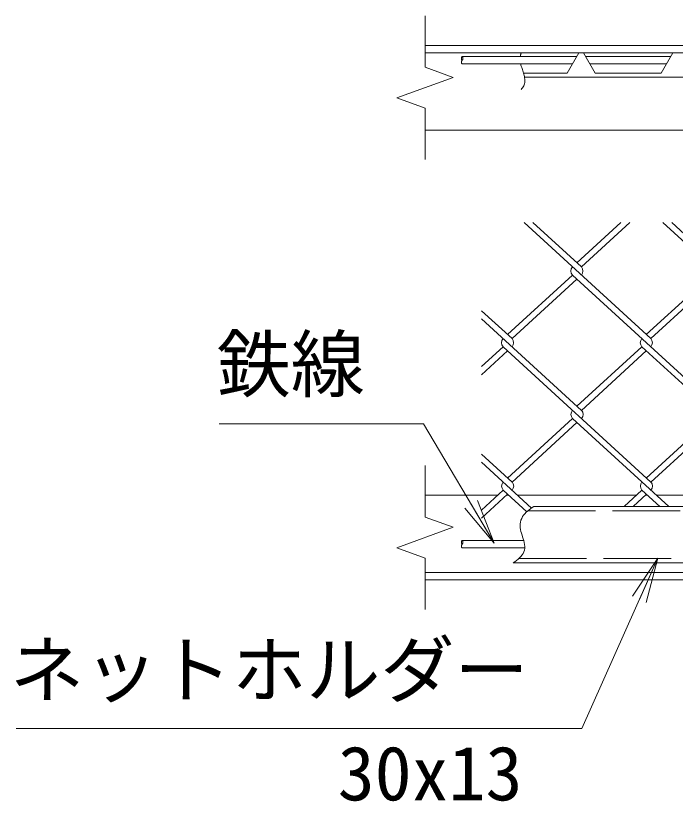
# Model space of a CAD drawing. Units: millimetres at full size; details may follow other scales. Extents: x -12600 to 12600, y -8910 to 8910.
# Drawn here: x 1621 to 3373, y -4693 to -2605 of the extents above; entities that cross this region are included whole.
import ezdxf
from ezdxf.enums import TextEntityAlignment as Align

# ---------------------------------------------------------------- set-up
doc = ezdxf.new("R2010")
doc.units = ezdxf.units.MM
doc.header["$LTSCALE"] = 30
doc.linetypes.add('DASHED', pattern=[7.5, 6, -1.5])
for name, color, linetype, lineweight in [('0-0_D-STR-TXT', 7, 'Continuous', 13), ('0-1_D-STR-DIM', 7, 'Continuous', 13), ('0-3_D-STR3', 3, 'Continuous', 13), ('0-4_D-STR1', 1, 'Continuous', 18), ('0-6_0', 7, 'Continuous', 18), ('0-B_D-STR2', 7, 'Continuous', 13)]:
    doc.layers.add(name, color=color, linetype=linetype, lineweight=lineweight)
doc.styles.add('ＭＳ ゴシック', font='')
doc.styles.get('ＭＳ ゴシック').set_extended_font_data('MS Gothic')

# ---------------------------------------------------------------- blocks, each defined once
blk = doc.blocks.new('_Open')
at = {"layer": '0-6_0'}
blk.add_line((-30, 5), (0, 0), dxfattribs=at)
blk.add_lwpolyline([(-30, -5), (0, 0), (-30, 0)], dxfattribs=at)

msp = doc.modelspace()

# ---------------------------------------------------------------- linework, layer by layer
at = {"layer": '0-0_D-STR-TXT'}
for points in [[(2161.47, -3689.76), (2704.08, -3689.76), (2890.93, -4004.89)], [(1622.06, -4499.74), (3124.83, -4499.74), (3325.61, -4048.47)]]:
    msp.add_lwpolyline(points, dxfattribs=at)
at = {"layer": '0-1_D-STR-DIM'}
for p, q in [((2708.23, -2605.29), (2708.23, -2742.03)), ((2708.23, -2742.03), (2783.11, -2769.29)), ((2783.11, -2769.29), (2633.35, -2823.8)), ((2633.35, -2823.8), (2708.23, -2851.06)), ((2708.23, -2851.06), (2708.23, -2987.79)), ((2708.23, -3800.74), (2708.23, -3937.48)), ((2708.23, -3937.48), (2783.11, -3964.73)), ((2783.11, -3964.73), (2633.35, -4019.24)), ((2633.35, -4019.24), (2708.23, -4046.5)), ((2708.23, -4046.5), (2708.23, -4183.24))]:
    msp.add_line(p, q, dxfattribs=at)
for points in [[(2963.6, -2704.04), (2963.31, -2704.88), (2963.03, -2705.73), (2962.77, -2706.58), (2962.53, -2707.44), (2962.29, -2708.31), (2962.08, -2709.17), (2961.88, -2710.05), (2961.69, -2710.92), (2961.52, -2711.8), (2961.37, -2712.68), (2961.23, -2713.57)], [(2962.31, -2733.57), (2963.09, -2736.57), (2963.97, -2739.57), (2964.92, -2742.55), (2965.92, -2745.55), (2966.95, -2748.55), (2967.98, -2751.58), (2968.99, -2754.64), (2969.95, -2757.73), (2970.83, -2760.87), (2971.61, -2764.06), (2972.27, -2767.27), (2972.79, -2770.49), (2973.13, -2773.69), (2973.27, -2776.85), (2973.19, -2779.96), (2972.86, -2782.99), (2972.27, -2785.93), (2971.38, -2788.75), (2970.23, -2791.47), (2968.84, -2794.09), (2967.21, -2796.63), (2965.38, -2799.08), (2963.36, -2801.46)], [(2997.51, -3909.49), (2993.11, -3912.42), (2988.77, -3915.39), (2984.55, -3918.44), (2980.5, -3921.63), (2976.68, -3924.99), (2973.15, -3928.56), (2969.97, -3932.4), (2967.2, -3936.53), (2964.89, -3941), (2963.07, -3945.78), (2961.76, -3950.77), (2960.96, -3955.86), (2960.69, -3960.98), (2960.95, -3966.01), (2961.7, -3970.94), (2962.83, -3975.79), (2964.24, -3980.61), (2965.82, -3985.42), (2967.48, -3990.26), (2969.11, -3995.17), (2970.6, -4000.18), (2971.85, -4005.31), (2972.76, -4010.48), (2973.23, -4015.62), (2973.16, -4020.63), (2972.43, -4025.44), (2970.98, -4029.97), (2968.85, -4034.24), (2966.14, -4038.27), (2962.92, -4042.11), (2959.28, -4045.78), (2955.3, -4049.33), (2951.07, -4052.77), (2946.67, -4056.14), (2942.19, -4059.49)]]:
    msp.add_lwpolyline(points, dxfattribs=at)
for centre, start, end in [((2811.96, -2718.57), 135.18146, 224.81854), ((2801.9, -2718.57), 315.18146, 44.81854), ((2811.96, -2728.57), 135.18146, 224.81854), ((2811.96, -4004.65), 135.18146, 224.81854), ((2801.9, -4004.65), 315.18146, 44.81854), ((2811.96, -4014.65), 135.18146, 224.81854)]:
    msp.add_arc(centre, 7.09, start, end, dxfattribs=at)
at = {"layer": '0-3_D-STR3'}
for p, q in [((3110.84, -2713.57), (2806.93, -2713.57)), ((3160.45, -2757.54), (3129.57, -2704.04)), ((3135.06, -2713.57), (3360.84, -2713.57)), ((3099.3, -2733.57), (2806.93, -2733.57)), ((3146.61, -2733.57), (3349.3, -2733.57)), ((2972.58, -2769.04), (3974.95, -2769.04)), ((2997.51, -3909.49), (4000.85, -3909.49)), ((2970.45, -3999.65), (2806.93, -3999.65)), ((2973.22, -4019.65), (2806.93, -4019.65)), ((2942.19, -4059.49), (3945.53, -4059.49))]:
    msp.add_line(p, q, dxfattribs=at)
at = {"layer": '0-3_D-STR3', "linetype": 'DASHED'}
for p, q in [((2981.28, -3920.99), (3984.62, -3920.99)), ((2956.85, -4047.99), (3960.19, -4047.99))]:
    msp.add_line(p, q, dxfattribs=at)
at = {"layer": '0-3_D-STR3'}
for points in [[(2969.89, -2757.54), (3085.45, -2757.54), (3116.34, -2704.04)], [(3160.45, -2757.54), (3335.45, -2757.54), (3366.34, -2704.04)]]:
    msp.add_lwpolyline(points, dxfattribs=at)
at = {"layer": '0-4_D-STR1'}
for p, q in [((4874.9, -2684.04), (2708.23, -2684.04)), ((4874.9, -2704.04), (2708.23, -2704.04)), ((4874.9, -2909.04), (2708.23, -2909.04)), ((2708.23, -3879.49), (2901.18, -3879.49)), ((2924.86, -3879.49), (2930.46, -3879.49)), ((2954.14, -3879.49), (3269.82, -3879.49)), ((3293.5, -3879.49), (3299.1, -3879.49)), ((3322.78, -3879.49), (3638.46, -3879.49)), ((2708.23, -4084.49), (4874.9, -4084.49)), ((2708.23, -4104.49), (4874.9, -4104.49))]:
    msp.add_line(p, q, dxfattribs=at)
at = {"layer": '0-B_D-STR2'}
for p, q in [((3307.87, -3463.47), (2971.27, -3155.03)), ((3123.55, -3272.87), (2994.95, -3155.03)), ((3228.47, -3155.03), (3111.71, -3262.02)), ((3252.16, -3155.03), (3123.55, -3272.87)), ((3676.51, -3463.47), (3339.91, -3155.03)), ((3492.19, -3272.87), (3363.59, -3155.03)), ((3099.87, -3294.58), (2927.39, -3452.62)), ((3492.19, -3654.07), (3099.87, -3294.58)), ((3468.51, -3294.58), (3296.03, -3452.62)), ((3111.71, -3305.43), (2939.24, -3463.47)), ((3480.35, -3305.43), (3307.87, -3463.47)), ((2939.24, -3463.47), (2858.23, -3389.24)), ((3123.55, -3654.07), (2858.23, -3410.95)), ((2915.55, -3485.17), (2858.23, -3537.7)), ((3307.87, -3844.67), (2915.55, -3485.17)), ((3284.19, -3485.17), (3111.71, -3643.22)), ((3676.48, -3844.64), (3284.19, -3485.17)), ((2927.39, -3496.03), (2858.23, -3559.4)), ((3296.03, -3496.03), (3123.55, -3654.07)), ((3099.87, -3675.77), (2927.39, -3833.82)), ((3111.71, -3686.62), (2939.24, -3844.67)), ((3355.52, -3909.49), (3100.17, -3675.5)), ((3468.51, -3675.77), (3296.03, -3833.82)), ((3480.35, -3686.62), (3307.87, -3844.67)), ((2939.24, -3844.67), (2858.23, -3770.44)), ((2991.36, -3913.6), (2858.23, -3791.6)), ((2915.82, -3866.07), (2858.23, -3918.85)), ((2927.66, -3876.93), (2858.23, -3940.55)), ((2978.4, -3923.42), (2915.85, -3866.1)), ((3284.46, -3866.07), (3237.08, -3909.49)), ((3296.3, -3876.93), (3260.76, -3909.49)), ((3331.83, -3909.49), (3284.46, -3866.07))]:
    msp.add_line(p, q, dxfattribs=at)
for centre, start, end in [((3111.68, -3283.7), 137.5, 222.5), ((3111.68, -3283.7), 317.5, 42.5), ((2927.39, -3474.32), 137.5, 222.5), ((2927.39, -3474.32), 317.5, 42.5), ((3296.03, -3474.32), 137.5, 222.5), ((3296.03, -3474.32), 317.5, 42.5), ((3111.98, -3664.62), 137.5, 222.5), ((3111.98, -3664.62), 317.5, 42.5), ((2927.66, -3855.22), 137.5, 222.5), ((2927.66, -3855.22), 317.5, 42.5), ((3296.3, -3855.22), 137.5, 222.5), ((3296.3, -3855.22), 317.5, 42.5)]:
    msp.add_arc(centre, 16.06, start, end, dxfattribs=at)

# ---------------------------------------------------------------- block references
at = {"layer": '0-0_D-STR-TXT', "xscale": 4, "yscale": 4}
for p, rotation in [((2891.95, -4006.61), 300.66528), ((3326.42, -4046.65), 66.01445)]:
    msp.add_blockref('_Open', p, dxfattribs=dict(at, rotation=rotation))

# ---------------------------------------------------------------- texts
at = {"layer": '0-0_D-STR-TXT', "style": 'ＭＳ ゴシック'}
for s, p in [('鉄線', (2154.61, -3646.68)), ('ネットホルダー', (1605.31, -4458.94)), ('30x13', (2476.28, -4733.82))]:
    msp.add_text(s, height=144.3, dxfattribs=at).set_placement(p, align=Align.BOTTOM_LEFT)

doc.saveas('drawing.dxf')
